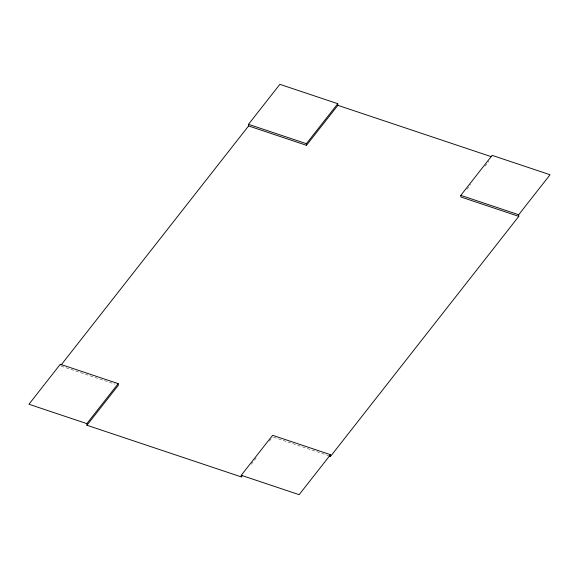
<?xml version="1.0" encoding="UTF-8"?>
<svg xmlns="http://www.w3.org/2000/svg" width="579" height="579" viewBox="0 0 579 579"><rect width="100%" height="100%" fill="white"/><g stroke="black" fill="none" stroke-linecap="round" stroke-linejoin="round"><path stroke-width="0.43" stroke-dasharray="2.9 2.17" d="M251.235 464.286L256.186 457.975M269.394 441.14L272.695 436.928M466.935 189.268L470.785 184.361M485.093 166.115L488.944 161.208M61.258 366.167L114.895 384.116M273.549 437.21L328.04 455.449"/><path stroke-width="0.87" d="M248.5 124.319L279.86 84.331L337.76 103.706L337.846 105.327L306.486 145.315L248.586 125.94L248.5 124.319L306.392 143.693L306.486 145.315M60.961 365.175L248.586 125.94M86.85 423.625L118.21 383.638L60.317 364.256L28.95 404.251L86.85 423.625L86.937 425.247L241.334 476.915L242.435 475.511M306.392 143.693L337.76 103.706M86.937 425.247L118.304 385.259L118.21 383.638M241.334 476.915L241.24 475.294L272.608 435.307L330.5 454.681L330.595 456.303L328.886 455.731M518.777 216.365L460.877 196.983L460.79 195.362L492.15 155.375L550.05 174.749L518.683 214.744L518.777 216.365L330.595 456.303M330.5 454.681L299.14 494.669L241.24 475.294M337.846 105.327L491.383 156.706M460.79 195.362L518.683 214.744"/></g></svg>
